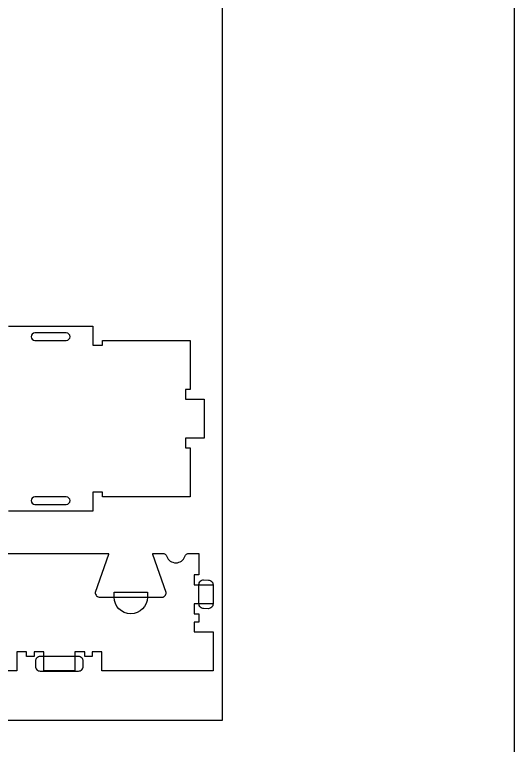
# Model space of a CAD drawing. Extents: x 0 to 4485, y 0 to 8771.
# Drawn here: x 2547 to 3183, y 3731 to 4662 of the extents above; entities that cross this region are included whole.
import ezdxf

# ---------------------------------------------------------------- set-up
doc = ezdxf.new("R2010")
doc.units = 0
for name, color, linetype in [('0_SHEET_SPRUCEPLY_2440X122', 1, 'CONTINUOUS'), ('3_ANYTOOL_CUTTHROUGH_INSID', 4, 'CONTINUOUS'), ('4_ANYTOOL_CUTTHROUGH_OUTSI', 5, 'CONTINUOUS'), ('5_ANYTOOL_HALF_MILL_9MM_IN', 3, 'CONTINUOUS'), ('DONOTCUT', 7, 'CONTINUOUS')]:
    doc.layers.add(name, color=color, linetype=linetype)

msp = doc.modelspace()

# ---------------------------------------------------------------- linework, layer by layer
at = {"layer": '0_SHEET_SPRUCEPLY_2440X122'}
msp.add_lwpolyline([(371.7, 4982.59), (371.7, 3762.59), (2811.7, 3762.59), (2811.7, 4982.59)], close=True, dxfattribs=at)
at = {"layer": '3_ANYTOOL_CUTTHROUGH_INSID', "color": 4}
for points in [[(2612.7, 4246.73, 1), (2612.7, 4256.23), (2572.7, 4256.23, 1), (2572.7, 4246.73)], [(2612.7, 4047.23), (2572.7, 4047.23, 1), (2572.7, 4037.73), (2612.7, 4037.73, 1)]]:
    msp.add_lwpolyline(points, format="xyb", close=True, dxfattribs=at)
at = {"layer": '4_ANYTOOL_CUTTHROUGH_OUTSI', "color": 5}
msp.add_lwpolyline([(2538.95, 4264.73), (2646.45, 4264.73), (2646.45, 4240.73), (2658.95, 4240.73), (2658.95, 4246.73), (2770.45, 4246.73), (2770.45, 4184.23), (2764.45, 4184.23), (2764.45, 4171.73), (2788.45, 4171.73), (2788.45, 4122.23), (2764.45, 4122.23), (2764.45, 4109.73), (2770.45, 4109.73), (2770.45, 4047.23), (2658.95, 4047.23), (2658.95, 4053.23), (2646.45, 4053.23), (2646.45, 4029.23), (2538.95, 4029.23)], dxfattribs=at)
msp.add_lwpolyline([(2527.95, 3975.26), (2666.64, 3975.26, -0.061485), (2666.4, 3973.87), (2649.5, 3925.59), (2649.49, 3925.55), (2649.49, 3925.51), (2649.49, 3925.51, 0.414214), (2655.74, 3919.26), (2733.74, 3919.26), (2733.89, 3919.26), (2734.04, 3919.27), (2734.19, 3919.28), (2734.34, 3919.29), (2734.49, 3919.31), (2734.65, 3919.33), (2734.8, 3919.35), (2734.95, 3919.38), (2735.1, 3919.41), (2735.25, 3919.44), (2735.4, 3919.48), (2735.55, 3919.53), (2735.7, 3919.57), (2735.84, 3919.62), (2735.99, 3919.68), (2736.13, 3919.74), (2736.28, 3919.8), (2736.42, 3919.86), (2736.56, 3919.93), (2736.69, 3920), (2736.83, 3920.08), (2736.96, 3920.15), (2737.09, 3920.24), (2737.22, 3920.32), (2737.35, 3920.41), (2737.47, 3920.5), (2737.6, 3920.59), (2737.71, 3920.68), (2737.83, 3920.78), (2737.94, 3920.88), (2738.05, 3920.99), (2738.16, 3921.09, 0.198912), (2739.99, 3925.51), (2739.99, 3925.55), (2739.98, 3925.59), (2723.08, 3973.87), (2723.08, 3973.87, -0.061485), (2722.85, 3975.26), (2735.25, 3975.26, -0.317837), (2740.67, 3971.43, 0.707107), (2763.77, 3971.43, -0.317837), (2769.19, 3975.26), (2781.59, 3975.26), (2781.59, 3947.76), (2775.59, 3947.76), (2775.59, 3935.26), (2799.59, 3935.26), (2799.59, 3910.76), (2775.59, 3910.76), (2775.59, 3898.26), (2781.59, 3898.26), (2781.59, 3887.76), (2775.59, 3887.76), (2775.59, 3875.26), (2799.59, 3875.26), (2799.59, 3825.76), (2658.09, 3825.76), (2658.09, 3849.51), (2658.09, 3849.76), (2645.59, 3849.76), (2645.59, 3843.76), (2636.09, 3843.76), (2636.09, 3849.76), (2623.59, 3849.76), (2623.59, 3849.51), (2623.59, 3825.76), (2584.09, 3825.76), (2584.09, 3849.51), (2584.09, 3849.76), (2571.59, 3849.76), (2571.59, 3843.76), (2562.09, 3843.76), (2562.09, 3849.76), (2549.59, 3849.76), (2549.59, 3849.51), (2549.59, 3825.76), (2450.09, 3825.76)], format="xyb", dxfattribs=at)
at = {"layer": '5_ANYTOOL_HALF_MILL_9MM_IN'}
for points in [[(2787.59, 3905.01, -0.414214), (2781.59, 3911.01), (2781.59, 3935.51, -0.414214), (2787.59, 3941.51), (2793.59, 3941.26, -0.414214), (2799.59, 3935.26), (2799.59, 3910.76, -0.414214), (2793.59, 3904.76)], [(2715.99, 3919.51, -1), (2673.49, 3919.51), (2673.49, 3919.76), (2673.49, 3925.76), (2715.99, 3925.76), (2715.99, 3919.76), (2715.99, 3919.51)], [(2579.47, 3843.76, 0.414214), (2573.47, 3837.76), (2573.47, 3831.26, 0.414214), (2579.47, 3825.26), (2628.22, 3825.26, 0.414214), (2634.22, 3831.26), (2634.22, 3837.76, 0.414214), (2628.22, 3843.76)]]:
    msp.add_lwpolyline(points, format="xyb", close=True, dxfattribs=at)
at = {"layer": 'DONOTCUT'}
msp.add_lwpolyline([(0, 0), (3183.41, 0), (3183.41, 5593.43), (0, 5593.43)], close=True, dxfattribs=at)

doc.saveas('drawing.dxf')
